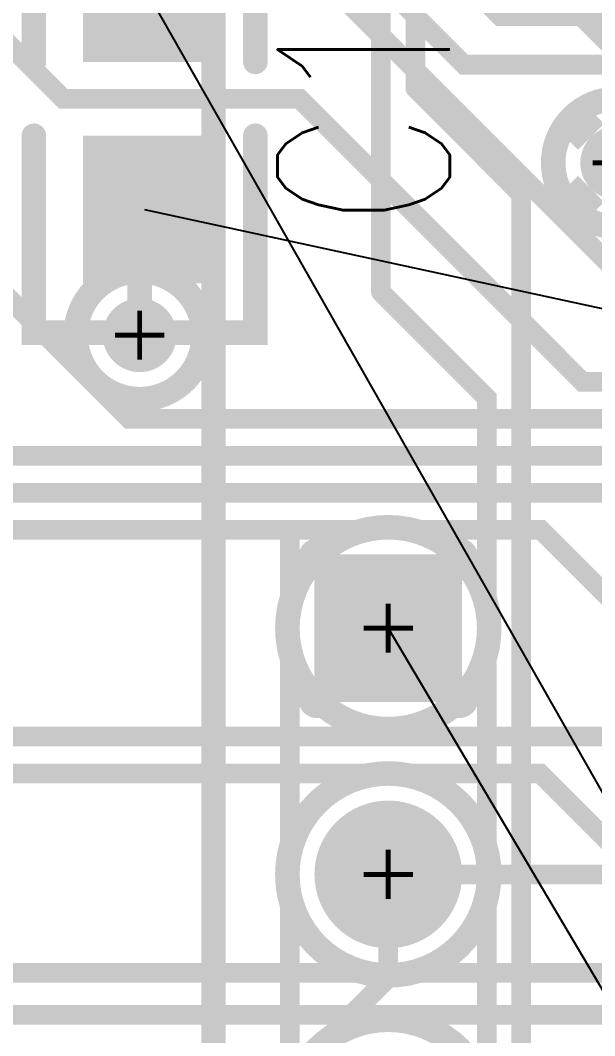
# Model space of a CAD drawing. Extents: x 17995 to 21002, y 17295 to 24095.
# Drawn here: x 18341.5 to 18574.9, y 20605.5 to 21017.9 of the extents above; entities that cross this region are included whole.
import ezdxf

# ---------------------------------------------------------------- set-up
doc = ezdxf.new("R2010")
doc.units = 0
for name, pattern in [('SIG_1', [2, 1, 1]), ('SIG_24', [2, 1, 1]), ('SIG_27', [2, 1, 1]), ('SIG_28', [2, 1, 1]), ('SIG_29', [2, 1, 1]), ('SIG_30', [2, 1, 1]), ('SIG_31', [2, 1, 1]), ('SIG_32', [2, 1, 1]), ('SIG_33', [2, 1, 1]), ('SIG_34', [2, 1, 1]), ('SIG_35', [2, 1, 1]), ('SIG_36', [2, 1, 1]), ('SIG_4', [2, 1, 1]), ('SIG_40', [2, 1, 1]), ('SIG_62', [2, 1, 1]), ('SIG_65', [2, 1, 1]), ('SIG_66', [2, 1, 1]), ('SIG_68', [2, 1, 1]), ('SIG_77', [2, 1, 1]), ('SIG_90', [2, 1, 1])]:
    doc.linetypes.add(name, pattern=pattern)
for name, color, linetype in [('DRIL_PLTE_THRU_01', 176, 'CONTINUOUS'), ('DRIL_PLTE_THRU_02', 96, 'CONTINUOUS'), ('DRIL_PLTE_THRU_04', 16, 'CONTINUOUS'), ('DRIL_SYMBOL', 183, 'CONTINUOUS'), ('LINK_00', 254, 'CONTINUOUS'), ('PADS_BOT', 1, 'CONTINUOUS'), ('PADS_INNER', 5, 'CONTINUOUS'), ('PADS_TOP', 5, 'CONTINUOUS'), ('PART_NAME_26', 254, 'CONTINUOUS'), ('PART_TOP_2DLINE_26', 254, 'CONTINUOUS'), ('POUR_PADTHERM_02', 3, 'CONTINUOUS'), ('POUR_VIATHERM_02', 3, 'CONTINUOUS'), ('POUR_VOID_02', 3, 'CONTINUOUS'), ('TRACE_01', 5, 'CONTINUOUS'), ('TRACE_04', 1, 'CONTINUOUS'), ('VIAPTS', 254, 'CONTINUOUS')]:
    doc.layers.add(name, color=color, linetype=linetype)
doc.styles.add('W10', font='simplex', dxfattribs={"width": 0.75})

# ---------------------------------------------------------------- blocks, each defined once
blk = doc.blocks.new('POUR_VOID_652')
at = {"layer": 'POUR_VOID_02', "const_width": 10}
blk.add_lwpolyline([(364, 2890, 1), (416, 2890, 1)], format="xyb", close=True, dxfattribs=at)
blk = doc.blocks.new('POUR_VOID_637')
at = {"layer": 'POUR_VOID_02', "const_width": 10}
blk.add_lwpolyline([(450, 2771, 1), (532, 2771, 1)], format="xyb", close=True, dxfattribs=at)
blk = doc.blocks.new('POUR_VOID_636')
at = {"layer": 'POUR_VOID_02', "const_width": 10}
blk.add_lwpolyline([(450, 2671, 1), (532, 2671, 1)], format="xyb", close=True, dxfattribs=at)
blk = doc.blocks.new('POUR_VOID_635')
at = {"layer": 'POUR_VOID_02', "const_width": 10}
blk.add_lwpolyline([(450, 2571, 1), (532, 2571, 1)], format="xyb", close=True, dxfattribs=at)
blk = doc.blocks.new('POUR_VOID_628')
at = {"layer": 'POUR_VOID_02', "const_width": 10}
blk.add_lwpolyline([(558, 2960, 1), (610, 2960, 1)], format="xyb", close=True, dxfattribs=at)
blk = doc.blocks.new('POUR_OUTLINE_404')
for name in ['POUR_VOID_628', 'POUR_VOID_652', 'POUR_VOID_637', 'POUR_VOID_636', 'POUR_VOID_635']:
    blk.add_blockref(name, (0, 0))
blk = doc.blocks.new('POUR_VIATHERM_797')
at = {"layer": 'POUR_VIATHERM_02', "const_width": 15}
for points in [[(565.62, 2978.38), (573.39, 2970.61)], [(602.38, 2978.38), (594.61, 2970.61)], [(565.62, 2941.62), (573.39, 2949.39)], [(602.38, 2941.62), (594.61, 2949.39)]]:
    blk.add_lwpolyline(points, dxfattribs=at)
blk = doc.blocks.new('POUR_PADTHERM_826')
at = {"layer": 'POUR_PADTHERM_02', "const_width": 7.5}
for points in [[(459.36, 2797.34), (467.14, 2789.56, 1), (472.44, 2794.86), (464.66, 2802.64, 1), (459.36, 2797.34)], [(517.34, 2802.64), (509.56, 2794.86, 1), (514.86, 2789.56), (522.64, 2797.34, 1), (517.34, 2802.64)], [(464.66, 2739.36), (472.44, 2747.14, 1), (467.14, 2752.44), (459.36, 2744.66, 1), (464.66, 2739.36)], [(522.64, 2744.66), (514.86, 2752.44, 1), (509.56, 2747.14), (517.34, 2739.36, 1), (522.64, 2744.66)]]:
    blk.add_lwpolyline(points, format="xyb", dxfattribs=at)
blk = doc.blocks.new('POUR_HEADER_0')
for name in ['POUR_OUTLINE_404', 'POUR_VIATHERM_797', 'POUR_PADTHERM_826']:
    blk.add_blockref(name, (-20, -5683))
blk = doc.blocks.new('SMOOTH_7$87')
at = {"const_width": 3.93}
blk.add_lwpolyline([(-1.97, 0, 1), (1.97, 0, 1)], format="xyb", close=True, dxfattribs=at)
blk = doc.blocks.new('PART_BODY_TOP_3')
at = {"layer": 'PART_TOP_2DLINE_26', "const_width": 7.87}
blk.add_lwpolyline([(0, 0), (480, 0), (480, 80), (0, 80)], close=True, dxfattribs=at)
at = {"layer": 'PART_TOP_2DLINE_26'}
for p in [(0, 80), (0, 0)]:
    blk.add_blockref('SMOOTH_7$87', p, dxfattribs=at)
blk = doc.blocks.new('DRIL_SYMBOL_35')
at = {"layer": 'DRIL_SYMBOL', "const_width": 2}
for points in [[(0, -10), (0, 10)], [(-10, 0), (10, 0)]]:
    blk.add_lwpolyline(points, dxfattribs=at)
blk = doc.blocks.new('DRIL_HOLE_35')
at = {"const_width": 17.5}
blk.add_lwpolyline([(-8.75, 0, 1), (8.75, 0, 1)], format="xyb", close=True, dxfattribs=at)
blk.add_blockref('DRIL_SYMBOL_35', (0, 0))
blk = doc.blocks.new('PAD_2')
at = {"const_width": 30}
blk.add_lwpolyline([(0, -15, 1), (0, 15, 1)], format="xyb", close=True, dxfattribs=at)
blk = doc.blocks.new('PAD_3')
at = {"const_width": 60}
blk.add_lwpolyline([(-30, 0), (30, 0)], dxfattribs=at)
blk = doc.blocks.new('STK_TOP_10')
at = {"layer": 'DRIL_PLTE_THRU_01'}
blk.add_blockref('DRIL_HOLE_35', (0, 0), dxfattribs=at)
at = {"layer": 'DRIL_PLTE_THRU_02'}
blk.add_blockref('DRIL_HOLE_35', (0, 0), dxfattribs=at)
at = {"layer": 'DRIL_PLTE_THRU_04'}
blk.add_blockref('DRIL_HOLE_35', (0, 0), dxfattribs=at)
at = {"layer": 'PADS_BOT'}
blk.add_blockref('PAD_2', (0, 0), dxfattribs=at)
at = {"layer": 'PADS_INNER'}
blk.add_blockref('PAD_2', (0, 0), dxfattribs=at)
at = {"layer": 'PADS_TOP'}
blk.add_blockref('PAD_3', (0, 0), dxfattribs=at)
blk = doc.blocks.new('STK_TOP_9')
at = {"layer": 'DRIL_PLTE_THRU_01'}
blk.add_blockref('DRIL_HOLE_35', (0, 0), dxfattribs=at)
at = {"layer": 'DRIL_PLTE_THRU_02'}
blk.add_blockref('DRIL_HOLE_35', (0, 0), dxfattribs=at)
at = {"layer": 'DRIL_PLTE_THRU_04'}
blk.add_blockref('DRIL_HOLE_35', (0, 0), dxfattribs=at)
at = {"layer": 'PADS_BOT'}
blk.add_blockref('PAD_2', (0, 0), dxfattribs=at)
at = {"layer": 'PADS_INNER'}
blk.add_blockref('PAD_2', (0, 0), dxfattribs=at)
at = {"layer": 'PADS_TOP'}
blk.add_blockref('PAD_2', (0, 0), dxfattribs=at)
blk = doc.blocks.new('SYM_TOP_5')
for name, p in [('PART_BODY_TOP_3', (0, 0)), ('STK_TOP_10', (40, 40)), ('STK_TOP_9', (140, 40))]:
    blk.add_blockref(name, p)
blk = doc.blocks.new('PART_TOP_14')
blk.add_blockref('SYM_TOP_5', (0, 0))
blk = doc.blocks.new('SMOOTH_10')
at = {"const_width": 5}
blk.add_lwpolyline([(-2.5, 0, 1), (2.5, 0, 1)], format="xyb", close=True, dxfattribs=at)
blk = doc.blocks.new('PART_BODY_TOP_1')
at = {"layer": 'PART_TOP_2DLINE_26', "const_width": 10}
for points in [[(-15, 45), (-95, 45), (-95, -45), (-15, -45)], [(15, 45), (95, 45), (95, -45), (15, -45)]]:
    blk.add_lwpolyline(points, dxfattribs=at)
at = {"layer": 'PART_TOP_2DLINE_26'}
for p in [(-95, 45), (-15, 45), (15, 45), (95, 45), (-95, -45), (-15, -45), (15, -45), (95, -45)]:
    blk.add_blockref('SMOOTH_10', p, dxfattribs=at)
blk = doc.blocks.new('DRIL_HOLE_0')
blk.add_lwpolyline([(0, 0, 1), (0, 0, 1)], format="xyb", close=True)
blk = doc.blocks.new('PAD_0')
blk.add_lwpolyline([(0, 0, 1), (0, 0, 1)], format="xyb", close=True)
blk = doc.blocks.new('PAD_4')
at = {"const_width": 50}
blk.add_lwpolyline([(-30, 0), (30, 0)], dxfattribs=at)
blk = doc.blocks.new('STK_TOP_4')
at = {"layer": 'DRIL_PLTE_THRU_01'}
blk.add_blockref('DRIL_HOLE_0', (0, 0), dxfattribs=at)
at = {"layer": 'DRIL_PLTE_THRU_02'}
blk.add_blockref('DRIL_HOLE_0', (0, 0), dxfattribs=at)
at = {"layer": 'DRIL_PLTE_THRU_04'}
blk.add_blockref('DRIL_HOLE_0', (0, 0), dxfattribs=at)
at = {"layer": 'PADS_BOT'}
blk.add_blockref('PAD_0', (0, 0), dxfattribs=at)
at = {"layer": 'PADS_INNER'}
blk.add_blockref('PAD_0', (0, 0), dxfattribs=at)
at = {"layer": 'PADS_TOP'}
blk.add_blockref('PAD_4', (0, 0), dxfattribs=at)
blk = doc.blocks.new('SYM_TOP_3')
for name, p in [('PART_BODY_TOP_1', (0, 0)), ('STK_TOP_4', (-45, 0)), ('STK_TOP_4', (45, 0))]:
    blk.add_blockref(name, p)
blk = doc.blocks.new('PART_TOP_18')
blk.add_blockref('SYM_TOP_3', (0, 0))
at = {"layer": 'PART_NAME_26', "style": 'W10', "width": 0.75}
blk.add_text('C11', height=70, dxfattribs=at).set_placement((-52, -124))
blk = doc.blocks.new('SMOOTH_8')
at = {"const_width": 4}
blk.add_lwpolyline([(-2, 0, 1), (2, 0, 1)], format="xyb", close=True, dxfattribs=at)
blk = doc.blocks.new('TRACE_1052')
at = {"layer": 'TRACE_04', "linetype": 'SIG_4', "const_width": 8}
blk.add_lwpolyline([(18531, 20314.7), (18531, 20864.54), (18488, 20907.54)], dxfattribs=at)
at = {"layer": 'TRACE_04'}
for p in [(18488, 20907.54), (18531, 20864.54)]:
    blk.add_blockref('SMOOTH_8', p, dxfattribs=at)
blk = doc.blocks.new('TRACE_890')
at = {"layer": 'TRACE_04', "linetype": 'SIG_4', "const_width": 8}
blk.add_lwpolyline([(18488, 20907.54), (18488, 21110.95), (18512, 21134.95), (18512, 21209), (18520, 21217), (18520, 21275)], dxfattribs=at)
at = {"layer": 'TRACE_04'}
for p in [(18520, 21275), (18520, 21217), (18512, 21209), (18512, 21134.95), (18488, 21110.95), (18488, 20907.54)]:
    blk.add_blockref('SMOOTH_8', p, dxfattribs=at)
blk = doc.blocks.new('TRACE_234')
at = {"layer": 'TRACE_01', "linetype": 'SIG_24', "const_width": 8}
blk.add_lwpolyline([(18491, 20571), (18673.84, 20571), (18718.84, 20616), (18784.91, 20616), (18804.91, 20596), (18906.75, 20596), (18926.75, 20616), (18995.81, 20616), (19000.81, 20611), (19015.58, 20590.42)], dxfattribs=at)
at = {"layer": 'TRACE_01'}
for p in [(18718.84, 20616), (18784.91, 20616), (18926.75, 20616), (18995.81, 20616), (19000.81, 20611), (18804.91, 20596), (18906.75, 20596), (19015.58, 20590.42), (18491, 20571), (18673.84, 20571)]:
    blk.add_blockref('SMOOTH_8', p, dxfattribs=at)
blk = doc.blocks.new('TRACE_308')
at = {"layer": 'TRACE_01', "linetype": 'SIG_27', "const_width": 8}
blk.add_lwpolyline([(18094, 20551), (18274, 20551), (18337, 20614), (18696.73, 20614), (18712.73, 20630), (18791.81, 20630), (18811.81, 20610), (18898.18, 20610), (18918.18, 20630), (18993.74, 20630), (19172.27, 20808.53), (19172.27, 20883.74)], dxfattribs=at)
blk = doc.blocks.new('TRACE_306')
at = {"layer": 'TRACE_01', "linetype": 'SIG_28', "const_width": 8}
blk.add_lwpolyline([(18094, 20651), (18294, 20651), (18314, 20631), (18693.64, 20631), (18706.64, 20644), (18799.26, 20644), (18819.26, 20624), (18889.97, 20624), (18910.97, 20645), (18988.94, 20645), (19152.58, 20808.65), (19152.58, 20883.74)], dxfattribs=at)
blk = doc.blocks.new('TRACE_214')
at = {"layer": 'TRACE_01', "linetype": 'SIG_29', "const_width": 8}
blk.add_lwpolyline([(18094, 20751), (18149, 20751), (18188, 20712), (18552.72, 20712), (18579.72, 20685), (18697.36, 20685), (18717.36, 20665), (18800.43, 20665), (18827.43, 20638), (18882.07, 20638), (18904.07, 20660), (18984.14, 20660), (19132.9, 20808.76), (19132.9, 20883.74)], dxfattribs=at)
at = {"layer": 'TRACE_01'}
blk.add_blockref('SMOOTH_8', (18552.72, 20712), dxfattribs=at)
blk = doc.blocks.new('TRACE_206')
at = {"layer": 'TRACE_01', "linetype": 'SIG_30', "const_width": 8}
blk.add_lwpolyline([(18094, 20851), (18131.14, 20813.86), (18131.14, 20803.5), (18207.64, 20727), (18592.36, 20727), (18619.36, 20700), (18702.15, 20700), (18722.15, 20680), (18808.17, 20680), (18836.17, 20652), (18874.31, 20652), (18897.31, 20675), (18979.34, 20675), (19067, 20762.66), (19067, 20840.43), (19069, 20842.43), (19069, 20846), (19073.84, 20869.38), (19073.84, 20883.74)], dxfattribs=at)
blk = doc.blocks.new('TRACE_204')
at = {"layer": 'TRACE_01', "linetype": 'SIG_31', "const_width": 8}
blk.add_lwpolyline([(18094, 20951), (18219, 20826), (18582.46, 20826), (18680.46, 20728), (18713.75, 20728), (18732.75, 20709), (18866.63, 20709), (18879.63, 20696), (18980.54, 20696), (19051, 20766.46), (19051, 20843), (19054.16, 20846.16), (19054.16, 20883.74)], dxfattribs=at)
blk = doc.blocks.new('TRACE_202')
at = {"layer": 'TRACE_01', "linetype": 'SIG_32', "const_width": 8}
blk.add_lwpolyline([(18094, 21051), (18304, 20841), (18596.53, 20841), (18695.53, 20742), (18719.55, 20742), (18737.55, 20724), (18872.9, 20724), (18886.9, 20710), (18974.74, 20710), (19034.47, 20769.73), (19034.47, 20883.74)], dxfattribs=at)
blk = doc.blocks.new('TRACE_278')
at = {"layer": 'TRACE_01', "linetype": 'SIG_33', "const_width": 8}
blk.add_lwpolyline([(18094, 21151), (18242.64, 21002.36), (18242.64, 20999.17), (18385.82, 20856), (18607.58, 20856), (18706.58, 20757), (18724.35, 20757), (18742.35, 20739), (18879.96, 20739), (18894.96, 20724), (18968.94, 20724), (19018.54, 20773.6), (19018.54, 20836.29)], dxfattribs=at)
at = {"layer": 'TRACE_01'}
blk.add_blockref('SMOOTH_8', (18385.82, 20856), dxfattribs=at)
blk = doc.blocks.new('TRACE_284')
at = {"layer": 'TRACE_01', "linetype": 'SIG_34', "const_width": 8}
blk.add_lwpolyline([(18094, 21251), (18359, 20986), (18454.99, 20986), (18569.99, 20871), (18616.95, 20871), (18715.95, 20772), (18729.15, 20772), (18747.15, 20754), (18887.69, 20754), (18903.69, 20738), (18963.14, 20738), (19004.54, 20779.4), (19004.54, 20824.68)], dxfattribs=at)
at = {"layer": 'TRACE_01'}
for p in [(18359, 20986), (18454.99, 20986), (18569.99, 20871)]:
    blk.add_blockref('SMOOTH_8', p, dxfattribs=at)
blk = doc.blocks.new('TRACE_554')
at = {"layer": 'TRACE_01', "linetype": 'SIG_35', "const_width": 8}
blk.add_lwpolyline([(18094, 21351), (18289, 21156), (18357.18, 21156), (18420, 21093.18), (18420, 21079.64), (18614.64, 20885), (18626.47, 20885), (18724.47, 20787), (18733.95, 20787), (18751.95, 20769), (18895.74, 20769), (18912.74, 20752), (18957.34, 20752), (18990.54, 20785.2), (18990.54, 20813.22)], dxfattribs=at)
blk = doc.blocks.new('TRACE_504')
at = {"layer": 'TRACE_01', "linetype": 'SIG_36', "const_width": 8}
blk.add_lwpolyline([(18165, 20805), (18320, 20805), (18326, 20811), (18552.91, 20811), (18649.91, 20714), (18707.95, 20714), (18726.95, 20695), (18816.21, 20695), (18833.98, 20677.22), (18862.22, 20677.22)], dxfattribs=at)
at = {"layer": 'TRACE_01'}
blk.add_blockref('SMOOTH_8', (18552.91, 20811), dxfattribs=at)
blk = doc.blocks.new('TRACE_536')
at = {"layer": 'TRACE_01', "linetype": 'SIG_40', "const_width": 8}
blk.add_lwpolyline([(18315, 21225), (18436, 21104), (18436, 21085.64), (18521.76, 20999.88), (18642.74, 20999.88)], dxfattribs=at)
at = {"layer": 'TRACE_01'}
for p in [(18315, 21225), (18436, 21104), (18436, 21085.64), (18521.76, 20999.88), (18642.74, 20999.88)]:
    blk.add_blockref('SMOOTH_8', p, dxfattribs=at)
blk = doc.blocks.new('TRACE_1096')
at = {"layer": 'TRACE_04', "linetype": 'SIG_62', "const_width": 8}
blk.add_lwpolyline([(18545, 20269.63), (18545, 20947.23), (18502, 20990.23)], dxfattribs=at)
at = {"layer": 'TRACE_04'}
for p in [(18502, 20990.23), (18545, 20947.23)]:
    blk.add_blockref('SMOOTH_8', p, dxfattribs=at)
blk = doc.blocks.new('TRACE_1098')
at = {"layer": 'TRACE_04', "linetype": 'SIG_62', "const_width": 8}
blk.add_lwpolyline([(18502, 20990.23), (18502, 21105.15), (18526, 21129.15), (18526, 21178.8), (18545, 21197.8)], dxfattribs=at)
at = {"layer": 'TRACE_04'}
for p in [(18545, 21197.8), (18526, 21178.8), (18526, 21129.15), (18502, 21105.15), (18502, 20990.23)]:
    blk.add_blockref('SMOOTH_8', p, dxfattribs=at)
blk = doc.blocks.new('TRACE_1286')
at = {"layer": 'TRACE_04', "linetype": 'SIG_65', "const_width": 10}
blk.add_lwpolyline([(18420, 20170), (18420, 21114), (18443, 21137)], dxfattribs=at)
blk = doc.blocks.new('TRACE_66')
at = {"layer": 'TRACE_01', "linetype": 'SIG_66', "const_width": 10}
blk.add_lwpolyline([(18390, 20890), (18390, 20941), (18392, 20941)], dxfattribs=at)
at = {"layer": 'TRACE_01'}
for p in [(18390, 20941), (18392, 20941), (18390, 20890)]:
    blk.add_blockref('SMOOTH_10', p, dxfattribs=at)
blk = doc.blocks.new('TRACE_1050')
at = {"layer": 'TRACE_04', "linetype": 'SIG_68', "const_width": 8}
blk.add_lwpolyline([(18611, 20940.09), (18611, 20977.91), (18516, 21072.91)], dxfattribs=at)
at = {"layer": 'TRACE_04'}
for p in [(18516, 21072.91), (18611, 20977.91), (18611, 20940.09)]:
    blk.add_blockref('SMOOTH_8', p, dxfattribs=at)
blk = doc.blocks.new('TRACE_550')
at = {"layer": 'TRACE_01', "linetype": 'SIG_77', "const_width": 8}
blk.add_lwpolyline([(18462, 21095), (18484, 21073), (18484, 21072.05), (18536.48, 21019.57), (18642.74, 21019.57)], dxfattribs=at)
at = {"layer": 'TRACE_01'}
for p in [(18462, 21095), (18484, 21073), (18484, 21072.05), (18536.48, 21019.57), (18642.74, 21019.57)]:
    blk.add_blockref('SMOOTH_8', p, dxfattribs=at)
blk = doc.blocks.new('TRACE_1084')
at = {"layer": 'TRACE_04', "linetype": 'SIG_90', "const_width": 8}
blk.add_lwpolyline([(18450, 19690), (18450, 20588), (18491, 20629), (18491, 20671)], dxfattribs=at)
at = {"layer": 'TRACE_04'}
for p in [(18491, 20671), (18491, 20629)]:
    blk.add_blockref('SMOOTH_8', p, dxfattribs=at)
blk = doc.blocks.new('TRACE_508')
at = {"layer": 'TRACE_01', "linetype": 'SIG_90', "const_width": 8}
blk.add_lwpolyline([(18491, 20671), (18620, 20671), (18631, 20660), (18687, 20660)], dxfattribs=at)
at = {"layer": 'TRACE_01'}
for p in [(18491, 20671), (18620, 20671), (18631, 20660), (18687, 20660)]:
    blk.add_blockref('SMOOTH_8', p, dxfattribs=at)
blk = doc.blocks.new('DRIL_SYMBOL_10')
at = {"layer": 'DRIL_SYMBOL', "const_width": 2}
for points in [[(0, -10), (0, 10)], [(-10, 0), (10, 0)]]:
    blk.add_lwpolyline(points, dxfattribs=at)
blk = doc.blocks.new('DRIL_HOLE_10')
at = {"const_width": 5}
blk.add_lwpolyline([(-2.5, 0, 1), (2.5, 0, 1)], format="xyb", close=True, dxfattribs=at)
blk.add_blockref('DRIL_SYMBOL_10', (0, 0))
blk = doc.blocks.new('PAD_17')
at = {"const_width": 15}
blk.add_lwpolyline([(0, -7.5, 1), (0, 7.5, 1)], format="xyb", close=True, dxfattribs=at)
blk = doc.blocks.new('STK_TOP_182')
at = {"layer": 'DRIL_PLTE_THRU_01'}
blk.add_blockref('DRIL_HOLE_10', (0, 0), dxfattribs=at)
at = {"layer": 'DRIL_PLTE_THRU_02'}
blk.add_blockref('DRIL_HOLE_10', (0, 0), dxfattribs=at)
at = {"layer": 'DRIL_PLTE_THRU_04'}
blk.add_blockref('DRIL_HOLE_10', (0, 0), dxfattribs=at)
at = {"layer": 'PADS_BOT'}
blk.add_blockref('PAD_17', (0, 0), dxfattribs=at)
at = {"layer": 'PADS_INNER'}
blk.add_blockref('PAD_17', (0, 0), dxfattribs=at)
at = {"layer": 'PADS_TOP'}
blk.add_blockref('PAD_17', (0, 0), dxfattribs=at)
blk = doc.blocks.new('SYM_TOP_1')
blk.add_blockref('STK_TOP_182', (0, 0))

msp = doc.modelspace()

# ---------------------------------------------------------------- linework, layer by layer
at = {"layer": 'LINK_00', "linetype": 'SIG_1'}
for p in [(18392, 21031), (18491, 20771)]:
    msp.add_line(p, (19757, 18632), dxfattribs=at)
at = {"layer": 'LINK_00', "linetype": 'SIG_66'}
msp.add_line((18392, 20941), (19476, 20707), dxfattribs=at)

# ---------------------------------------------------------------- block references
at = {"linetype": 'SIG_1'}
msp.add_blockref('POUR_HEADER_0', (18020, 23683), dxfattribs=at)
for name in ['TRACE_554', 'TRACE_890', 'TRACE_284', 'TRACE_536', 'TRACE_1098', 'TRACE_278', 'TRACE_1286', 'TRACE_550', 'TRACE_1050', 'TRACE_202', 'TRACE_1096', 'TRACE_204', 'TRACE_66', 'TRACE_1052', 'TRACE_308', 'TRACE_306', 'TRACE_214', 'TRACE_206', 'TRACE_504', 'TRACE_1084', 'TRACE_508', 'TRACE_234']:
    msp.add_blockref(name, (0, 0))
for name, p, rotation in [('PART_TOP_18', (18392, 20986), 90), ('PART_TOP_14', (18451, 20811), 270)]:
    msp.add_blockref(name, p, dxfattribs=dict(rotation=rotation))
at = {"layer": 'VIAPTS', "linetype": 'SIG_1'}
msp.add_blockref('SYM_TOP_1', (18584, 20960), dxfattribs=at)
at = {"layer": 'VIAPTS', "linetype": 'SIG_66'}
msp.add_blockref('SYM_TOP_1', (18390, 20890), dxfattribs=at)

doc.saveas('drawing.dxf')
